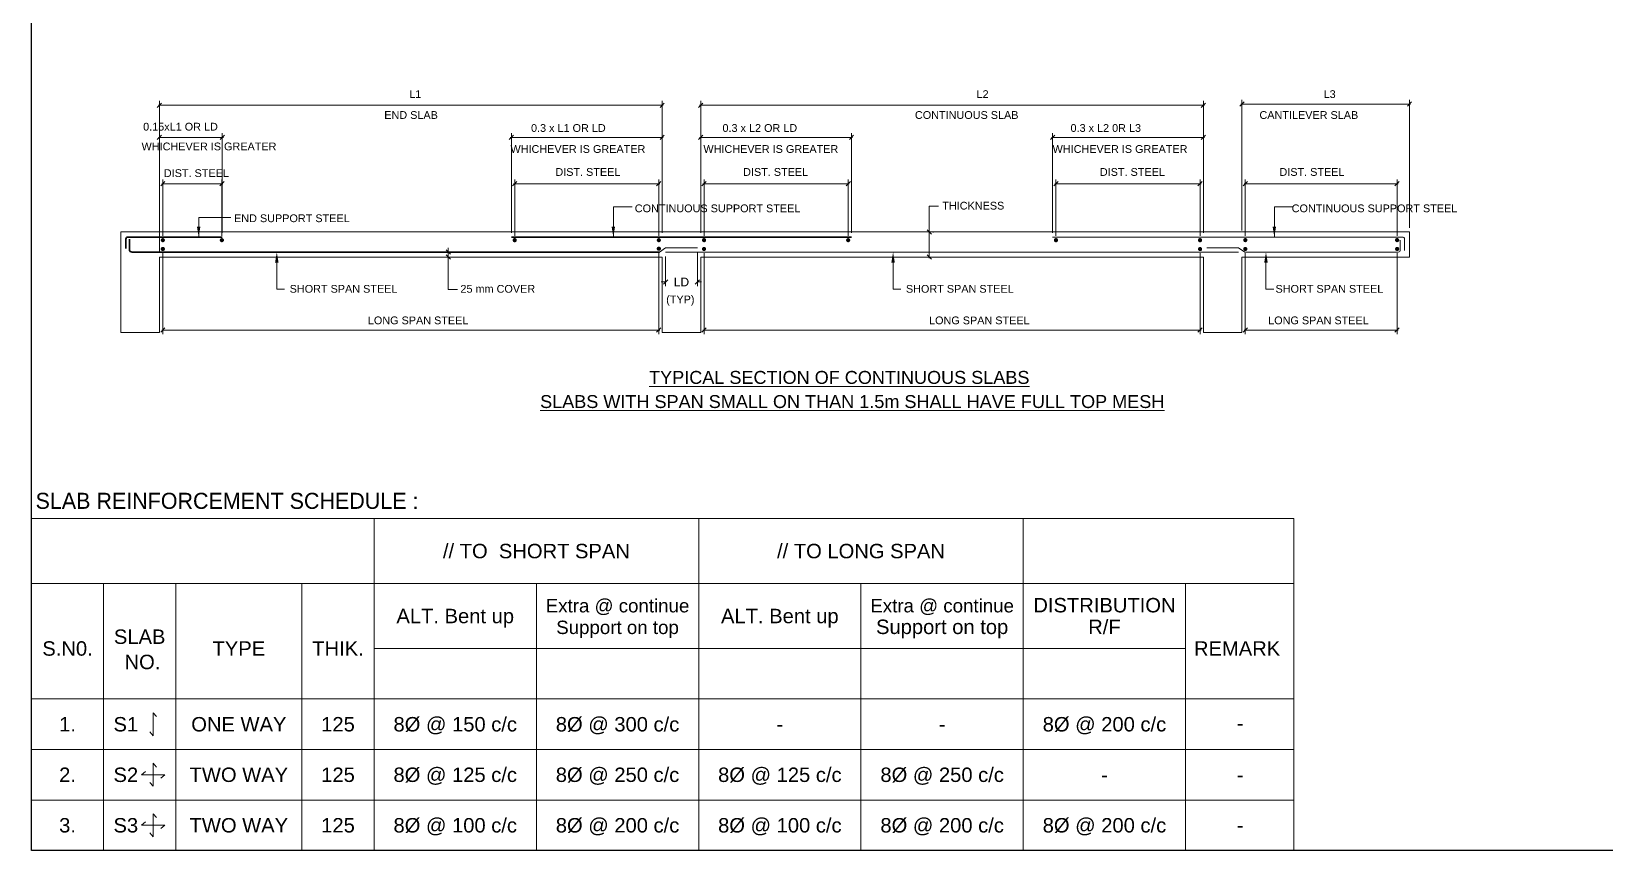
# Model space of a CAD drawing. Header units: metres. Extents: x 1689 to 2066, y 219 to 408.
# Drawn here: x 1759.96 to 1773.03, y 322.84 to 329.64 of the extents above; entities that cross this region are included whole.
import ezdxf
from ezdxf.enums import TextEntityAlignment as Align

# ---------------------------------------------------------------- set-up
doc = ezdxf.new("R2010")
doc.units = ezdxf.units.M
doc.header["$LTSCALE"] = 1.5
for name, color, linetype, lineweight in [('FORMAT - STR', 7, 'Continuous', 25), ('SCHEDULE - TEXT - STR', 7, 'Continuous', 18), ('TYP. BEAM SETION - STR', 25, 'Continuous', 15)]:
    doc.layers.add(name, color=color, linetype=linetype, lineweight=lineweight)
doc.layers.add('S-CONC-REINF', color=2, linetype='Continuous')
doc.styles.add('PRADEEP - BOLD - STR', font='ANTQUAB.TTF')
doc.styles.add('PRADEEP - STR', font='swissel.ttf')
doc.styles.get("Standard").update_dxf_attribs({"font": 'arial.ttf', "height": 0.2})
doc.dimstyles.new('GRID DIM', dxfattribs={"dimtxt": 0.35, "dimasz": 0.1, "dimexe": 0.1, "dimexo": 0.1, "dimgap": 0.09, "dimtad": 0, "dimdec": 0, "dimlfac": 1000, "dimzin": 0, "dimdsep": 46, "dimtxsty": 'Standard', "dimblk": 'OBLIQUE', "dimcen": 0.09, "dimclrd": 73, "dimclre": 73, "dimclrt": 1, "dimadec": 0, "dimazin": 0, "dimtfac": 1, "dimtdec": 0, "dimtofl": 0, "dimtmove": 1, "dimatfit": 3, "dimfxl": 1.25, "dimtolj": 1, "dimtzin": 0, "dimlwd": -1, "dimlwe": -1, "dimarcsym": 0})

# ---------------------------------------------------------------- blocks, each defined once
blk = doc.blocks.new('_Oblique')
at = {"color": 0, "linetype": 'ByBlock', "lineweight": -2}
blk.add_line((-0.5, -0.5), (0.5, 0.5), dxfattribs=at)
blk = doc.blocks.new('*D76')
at = {"layer": 'Defpoints', "color": 0, "transparency": 16777216}
for p in [(11.586, 5.213), (11.586, 4.466), (-0.078, 2.273)]:
    blk.add_point(p, dxfattribs=at)
at = {"layer": 'TYP. BEAM SETION - STR', "color": 2, "linetype": 'ByBlock', "transparency": 16777216}
blk.add_line((-0.103, 5.213), (11.611, 5.213), dxfattribs=at)
at = {"layer": 'TYP. BEAM SETION - STR', "color": 2, "linetype": 'Continuous', "transparency": 16777216}
for p, q in [((-0.078, 2.373), (-0.078, 5.313)), ((11.586, 4.566), (11.586, 5.313))]:
    blk.add_line(p, q, dxfattribs=at)
at = {"layer": 'TYP. BEAM SETION - STR', "color": 2, "transparency": 16777216, "xscale": 0.1, "yscale": 0.1, "zscale": 0.1, "rotation": 180}
blk.add_blockref('_Oblique', (-0.078, 5.213), dxfattribs=at)
at = {"layer": 'TYP. BEAM SETION - STR', "color": 2, "transparency": 16777216, "xscale": 0.1, "yscale": 0.1, "zscale": 0.1}
blk.add_blockref('_Oblique', (11.586, 5.213), dxfattribs=at)
blk = doc.blocks.new('*D77')
at = {"layer": 'Defpoints', "color": 0, "transparency": 16777216}
for p in [(0, 1.88), (11.508, 1.88), (0, 0)]:
    blk.add_point(p, dxfattribs=at)
at = {"layer": 'TYP. BEAM SETION - STR', "color": 2, "linetype": 'Continuous', "transparency": 16777216}
for p, q in [((0, 1.78), (0, -0.1)), ((11.508, 1.78), (11.508, -0.1))]:
    blk.add_line(p, q, dxfattribs=at)
at = {"layer": 'TYP. BEAM SETION - STR', "color": 2, "linetype": 'ByBlock', "transparency": 16777216}
blk.add_line((11.533, 0), (-0.025, 0), dxfattribs=at)
at = {"layer": 'TYP. BEAM SETION - STR', "color": 2, "transparency": 16777216, "xscale": 0.1, "yscale": 0.1, "zscale": 0.1, "rotation": 180}
blk.add_blockref('_Oblique', (0, 0), dxfattribs=at)
at = {"layer": 'TYP. BEAM SETION - STR', "color": 2, "transparency": 16777216, "xscale": 0.1, "yscale": 0.1, "zscale": 0.1}
blk.add_blockref('_Oblique', (11.508, 0), dxfattribs=at)
blk = doc.blocks.new('*D78')
at = {"layer": 'Defpoints', "color": 0, "transparency": 16777216}
for p in [(-0.972, 5.213), (-0.972, 4.466), (-12.636, 2.273)]:
    blk.add_point(p, dxfattribs=at)
at = {"layer": 'TYP. BEAM SETION - STR', "color": 2, "linetype": 'ByBlock', "transparency": 16777216}
blk.add_line((-12.661, 5.213), (-0.947, 5.213), dxfattribs=at)
at = {"layer": 'TYP. BEAM SETION - STR', "color": 2, "linetype": 'Continuous', "transparency": 16777216}
for p, q in [((-12.636, 2.373), (-12.636, 5.313)), ((-0.972, 4.566), (-0.972, 5.313))]:
    blk.add_line(p, q, dxfattribs=at)
at = {"layer": 'TYP. BEAM SETION - STR', "color": 2, "transparency": 16777216, "xscale": 0.1, "yscale": 0.1, "zscale": 0.1, "rotation": 180}
blk.add_blockref('_Oblique', (-12.636, 5.213), dxfattribs=at)
at = {"layer": 'TYP. BEAM SETION - STR', "color": 2, "transparency": 16777216, "xscale": 0.1, "yscale": 0.1, "zscale": 0.1}
blk.add_blockref('_Oblique', (-0.972, 5.213), dxfattribs=at)
blk = doc.blocks.new('*D79')
at = {"layer": 'Defpoints', "color": 0, "transparency": 16777216}
for p in [(-12.558, 1.88), (-1.05, 1.886), (-1.05, 0)]:
    blk.add_point(p, dxfattribs=at)
at = {"layer": 'TYP. BEAM SETION - STR', "color": 2, "linetype": 'Continuous', "transparency": 16777216}
for p, q in [((-12.558, 1.78), (-12.558, -0.1)), ((-1.05, 1.786), (-1.05, -0.1))]:
    blk.add_line(p, q, dxfattribs=at)
at = {"layer": 'TYP. BEAM SETION - STR', "color": 2, "linetype": 'ByBlock', "transparency": 16777216}
blk.add_line((-12.583, 0), (-1.025, 0), dxfattribs=at)
at = {"layer": 'TYP. BEAM SETION - STR', "color": 2, "transparency": 16777216, "xscale": 0.1, "yscale": 0.1, "zscale": 0.1, "rotation": 180}
blk.add_blockref('_Oblique', (-12.558, 0), dxfattribs=at)
at = {"layer": 'TYP. BEAM SETION - STR', "color": 2, "transparency": 16777216, "xscale": 0.1, "yscale": 0.1, "zscale": 0.1}
blk.add_blockref('_Oblique', (-1.05, 0), dxfattribs=at)
blk = doc.blocks.new('*D80')
at = {"layer": 'Defpoints', "color": 0, "transparency": 16777216}
for p in [(-12.636, 4.466), (-11.178, 2.157), (-12.636, 1.69)]:
    blk.add_point(p, dxfattribs=at)
at = {"layer": 'TYP. BEAM SETION - STR', "color": 2, "linetype": 'ByBlock', "transparency": 16777216}
blk.add_line((-11.153, 4.466), (-12.661, 4.466), dxfattribs=at)
at = {"layer": 'TYP. BEAM SETION - STR', "color": 2, "linetype": 'Continuous', "transparency": 16777216}
for p, q in [((-12.636, 1.79), (-12.636, 4.566)), ((-11.178, 2.257), (-11.178, 4.566))]:
    blk.add_line(p, q, dxfattribs=at)
at = {"layer": 'TYP. BEAM SETION - STR', "color": 2, "transparency": 16777216, "xscale": 0.1, "yscale": 0.1, "zscale": 0.1, "rotation": 180}
blk.add_blockref('_Oblique', (-12.636, 4.466), dxfattribs=at)
at = {"layer": 'TYP. BEAM SETION - STR', "color": 2, "transparency": 16777216, "xscale": 0.1, "yscale": 0.1, "zscale": 0.1}
blk.add_blockref('_Oblique', (-11.178, 4.466), dxfattribs=at)
blk = doc.blocks.new('*D81')
at = {"layer": 'Defpoints', "color": 0, "transparency": 16777216}
for p in [(-0.972, 4.466), (-4.471, 2.157), (-0.972, 2.157)]:
    blk.add_point(p, dxfattribs=at)
at = {"layer": 'TYP. BEAM SETION - STR', "color": 2, "linetype": 'ByBlock', "transparency": 16777216}
blk.add_line((-4.496, 4.466), (-0.947, 4.466), dxfattribs=at)
at = {"layer": 'TYP. BEAM SETION - STR', "color": 2, "linetype": 'Continuous', "transparency": 16777216}
for p, q in [((-4.471, 2.257), (-4.471, 4.566)), ((-0.972, 2.257), (-0.972, 4.566))]:
    blk.add_line(p, q, dxfattribs=at)
at = {"layer": 'TYP. BEAM SETION - STR', "color": 2, "transparency": 16777216, "xscale": 0.1, "yscale": 0.1, "zscale": 0.1, "rotation": 180}
blk.add_blockref('_Oblique', (-4.471, 4.466), dxfattribs=at)
at = {"layer": 'TYP. BEAM SETION - STR', "color": 2, "transparency": 16777216, "xscale": 0.1, "yscale": 0.1, "zscale": 0.1}
blk.add_blockref('_Oblique', (-0.972, 4.466), dxfattribs=at)
blk = doc.blocks.new('*D82')
at = {"layer": 'Defpoints', "color": 0, "transparency": 16777216}
for p in [(-4.393, 3.392), (-4.393, 2.084), (-1.05, 2.084)]:
    blk.add_point(p, dxfattribs=at)
at = {"layer": 'TYP. BEAM SETION - STR', "color": 2, "linetype": 'ByBlock', "transparency": 16777216}
blk.add_line((-1.025, 3.392), (-4.418, 3.392), dxfattribs=at)
at = {"layer": 'TYP. BEAM SETION - STR', "color": 2, "linetype": 'Continuous', "transparency": 16777216}
for p, q in [((-4.393, 2.184), (-4.393, 3.492)), ((-1.05, 2.184), (-1.05, 3.492))]:
    blk.add_line(p, q, dxfattribs=at)
at = {"layer": 'TYP. BEAM SETION - STR', "color": 2, "transparency": 16777216, "xscale": 0.1, "yscale": 0.1, "zscale": 0.1, "rotation": 180}
blk.add_blockref('_Oblique', (-4.393, 3.392), dxfattribs=at)
at = {"layer": 'TYP. BEAM SETION - STR', "color": 2, "transparency": 16777216, "xscale": 0.1, "yscale": 0.1, "zscale": 0.1}
blk.add_blockref('_Oblique', (-1.05, 3.392), dxfattribs=at)
blk = doc.blocks.new('*D83')
at = {"layer": 'Defpoints', "color": 0, "transparency": 16777216}
for p in [(-5.993, 1.807), (-5.993, 1.69), (-5.935, 1.69)]:
    blk.add_point(p, dxfattribs=at)
at = {"layer": 'TYP. BEAM SETION - STR', "color": 2, "linetype": 'ByBlock', "transparency": 16777216}
for p, q in [((-5.935, 1.807), (-5.935, 1.907)), ((-5.935, 1.69), (-5.935, 1.59))]:
    blk.add_line(p, q, dxfattribs=at)
at = {"layer": 'TYP. BEAM SETION - STR', "color": 2, "linetype": 'Continuous', "transparency": 16777216}
for p, q in [((-5.893, 1.807), (-5.835, 1.807)), ((-5.893, 1.69), (-5.835, 1.69))]:
    blk.add_line(p, q, dxfattribs=at)
at = {"layer": 'TYP. BEAM SETION - STR', "color": 2, "transparency": 16777216, "xscale": 0.1, "yscale": 0.1, "zscale": 0.1}
for p, rotation in [((-5.935, 1.807), 270), ((-5.935, 1.69), 90)]:
    blk.add_blockref('_Oblique', p, dxfattribs=dict(at, rotation=rotation))
blk = doc.blocks.new('*D84')
at = {"layer": 'Defpoints', "color": 0, "transparency": 16777216}
for p in [(5.205, 2.273), (5.224, 2.273), (5.205, 1.69)]:
    blk.add_point(p, dxfattribs=at)
at = {"layer": 'TYP. BEAM SETION - STR', "color": 2, "linetype": 'ByBlock', "transparency": 16777216}
blk.add_line((5.224, 1.665), (5.224, 2.298), dxfattribs=at)
at = {"layer": 'TYP. BEAM SETION - STR', "color": 2, "linetype": 'Continuous', "transparency": 16777216}
for p, q in [((5.305, 2.273), (5.324, 2.273)), ((5.305, 1.69), (5.324, 1.69))]:
    blk.add_line(p, q, dxfattribs=at)
at = {"layer": 'TYP. BEAM SETION - STR', "color": 2, "transparency": 16777216, "xscale": 0.1, "yscale": 0.1, "zscale": 0.1}
for p, rotation in [((5.224, 2.273), 90), ((5.224, 1.69), 270)]:
    blk.add_blockref('_Oblique', p, dxfattribs=dict(at, rotation=rotation))
blk = doc.blocks.new('*D85')
at = {"layer": 'Defpoints', "color": 0, "transparency": 16777216}
for p in [(3.344, 3.392), (0, 2.084), (3.344, 2.084)]:
    blk.add_point(p, dxfattribs=at)
at = {"layer": 'TYP. BEAM SETION - STR', "color": 2, "linetype": 'ByBlock', "transparency": 16777216}
blk.add_line((-0.025, 3.392), (3.369, 3.392), dxfattribs=at)
at = {"layer": 'TYP. BEAM SETION - STR', "color": 2, "linetype": 'Continuous', "transparency": 16777216}
for p, q in [((0, 2.184), (0, 3.492)), ((3.344, 2.184), (3.344, 3.492))]:
    blk.add_line(p, q, dxfattribs=at)
at = {"layer": 'TYP. BEAM SETION - STR', "color": 2, "transparency": 16777216, "xscale": 0.1, "yscale": 0.1, "zscale": 0.1, "rotation": 180}
blk.add_blockref('_Oblique', (0, 3.392), dxfattribs=at)
at = {"layer": 'TYP. BEAM SETION - STR', "color": 2, "transparency": 16777216, "xscale": 0.1, "yscale": 0.1, "zscale": 0.1}
blk.add_blockref('_Oblique', (3.344, 3.392), dxfattribs=at)
blk = doc.blocks.new('*D86')
at = {"layer": 'Defpoints', "color": 0, "transparency": 16777216}
for p in [(16.368, 5.242), (12.48, 2.206), (16.368, 2.273)]:
    blk.add_point(p, dxfattribs=at)
at = {"layer": 'TYP. BEAM SETION - STR', "color": 2, "linetype": 'ByBlock', "transparency": 16777216}
blk.add_line((12.455, 5.242), (16.393, 5.242), dxfattribs=at)
at = {"layer": 'TYP. BEAM SETION - STR', "color": 2, "linetype": 'Continuous', "transparency": 16777216}
for p, q in [((12.48, 2.306), (12.48, 5.342)), ((16.368, 2.373), (16.368, 5.342))]:
    blk.add_line(p, q, dxfattribs=at)
at = {"layer": 'TYP. BEAM SETION - STR', "color": 2, "transparency": 16777216, "xscale": 0.1, "yscale": 0.1, "zscale": 0.1, "rotation": 180}
blk.add_blockref('_Oblique', (12.48, 5.242), dxfattribs=at)
at = {"layer": 'TYP. BEAM SETION - STR', "color": 2, "transparency": 16777216, "xscale": 0.1, "yscale": 0.1, "zscale": 0.1}
blk.add_blockref('_Oblique', (16.368, 5.242), dxfattribs=at)
blk = doc.blocks.new('*D87')
at = {"layer": 'Defpoints', "color": 0, "transparency": 16777216}
for p in [(12.558, 1.88), (16.081, 1.88), (16.081, 0)]:
    blk.add_point(p, dxfattribs=at)
at = {"layer": 'TYP. BEAM SETION - STR', "color": 2, "linetype": 'Continuous', "transparency": 16777216}
for p, q in [((12.558, 1.78), (12.558, -0.1)), ((16.081, 1.78), (16.081, -0.1))]:
    blk.add_line(p, q, dxfattribs=at)
at = {"layer": 'TYP. BEAM SETION - STR', "color": 2, "linetype": 'ByBlock', "transparency": 16777216}
blk.add_line((12.533, 0), (16.106, 0), dxfattribs=at)
at = {"layer": 'TYP. BEAM SETION - STR', "color": 2, "transparency": 16777216, "xscale": 0.1, "yscale": 0.1, "zscale": 0.1, "rotation": 180}
blk.add_blockref('_Oblique', (12.558, 0), dxfattribs=at)
at = {"layer": 'TYP. BEAM SETION - STR', "color": 2, "transparency": 16777216, "xscale": 0.1, "yscale": 0.1, "zscale": 0.1}
blk.add_blockref('_Oblique', (16.081, 0), dxfattribs=at)
blk = doc.blocks.new('*D88')
at = {"layer": 'Defpoints', "color": 0, "transparency": 16777216}
for p in [(12.558, 3.392), (12.558, 2.085), (16.081, 2.085)]:
    blk.add_point(p, dxfattribs=at)
at = {"layer": 'TYP. BEAM SETION - STR', "color": 2, "linetype": 'ByBlock', "transparency": 16777216}
blk.add_line((16.106, 3.392), (12.533, 3.392), dxfattribs=at)
at = {"layer": 'TYP. BEAM SETION - STR', "color": 2, "linetype": 'Continuous', "transparency": 16777216}
for p, q in [((12.558, 2.185), (12.558, 3.492)), ((16.081, 2.185), (16.081, 3.492))]:
    blk.add_line(p, q, dxfattribs=at)
at = {"layer": 'TYP. BEAM SETION - STR', "color": 2, "transparency": 16777216, "xscale": 0.1, "yscale": 0.1, "zscale": 0.1, "rotation": 180}
blk.add_blockref('_Oblique', (12.558, 3.392), dxfattribs=at)
at = {"layer": 'TYP. BEAM SETION - STR', "color": 2, "transparency": 16777216, "xscale": 0.1, "yscale": 0.1, "zscale": 0.1}
blk.add_blockref('_Oblique', (16.081, 3.392), dxfattribs=at)
blk = doc.blocks.new('*D89')
at = {"layer": 'Defpoints', "color": 0, "transparency": 16777216}
for p in [(11.586, 4.466), (8.087, 2.157), (11.586, 2.157)]:
    blk.add_point(p, dxfattribs=at)
at = {"layer": 'TYP. BEAM SETION - STR', "color": 2, "linetype": 'ByBlock', "transparency": 16777216}
blk.add_line((8.062, 4.466), (11.611, 4.466), dxfattribs=at)
at = {"layer": 'TYP. BEAM SETION - STR', "color": 2, "linetype": 'Continuous', "transparency": 16777216}
for p, q in [((8.087, 2.257), (8.087, 4.566)), ((11.586, 2.257), (11.586, 4.566))]:
    blk.add_line(p, q, dxfattribs=at)
at = {"layer": 'TYP. BEAM SETION - STR', "color": 2, "transparency": 16777216, "xscale": 0.1, "yscale": 0.1, "zscale": 0.1, "rotation": 180}
blk.add_blockref('_Oblique', (8.087, 4.466), dxfattribs=at)
at = {"layer": 'TYP. BEAM SETION - STR', "color": 2, "transparency": 16777216, "xscale": 0.1, "yscale": 0.1, "zscale": 0.1}
blk.add_blockref('_Oblique', (11.586, 4.466), dxfattribs=at)
blk = doc.blocks.new('*D90')
at = {"layer": 'Defpoints', "color": 0, "transparency": 16777216}
for p in [(8.165, 3.392), (8.165, 2.084), (11.508, 2.084)]:
    blk.add_point(p, dxfattribs=at)
at = {"layer": 'TYP. BEAM SETION - STR', "color": 2, "linetype": 'ByBlock', "transparency": 16777216}
blk.add_line((11.533, 3.392), (8.14, 3.392), dxfattribs=at)
at = {"layer": 'TYP. BEAM SETION - STR', "color": 2, "linetype": 'Continuous', "transparency": 16777216}
for p, q in [((8.165, 2.184), (8.165, 3.492)), ((11.508, 2.184), (11.508, 3.492))]:
    blk.add_line(p, q, dxfattribs=at)
at = {"layer": 'TYP. BEAM SETION - STR', "color": 2, "transparency": 16777216, "xscale": 0.1, "yscale": 0.1, "zscale": 0.1, "rotation": 180}
blk.add_blockref('_Oblique', (8.165, 3.392), dxfattribs=at)
at = {"layer": 'TYP. BEAM SETION - STR', "color": 2, "transparency": 16777216, "xscale": 0.1, "yscale": 0.1, "zscale": 0.1}
blk.add_blockref('_Oblique', (11.508, 3.392), dxfattribs=at)
blk = doc.blocks.new('*D73')
at = {"layer": 'Defpoints', "color": 0, "transparency": 16777216}
for p in [(-11.188, 3.392), (-12.558, 2.084), (-11.188, 2.084)]:
    blk.add_point(p, dxfattribs=at)
at = {"layer": 'TYP. BEAM SETION - STR', "color": 2, "linetype": 'ByBlock', "transparency": 16777216}
blk.add_line((-12.583, 3.392), (-11.163, 3.392), dxfattribs=at)
at = {"layer": 'TYP. BEAM SETION - STR', "color": 2, "linetype": 'Continuous', "transparency": 16777216}
for p, q in [((-12.558, 2.184), (-12.558, 3.492)), ((-11.188, 2.184), (-11.188, 3.492))]:
    blk.add_line(p, q, dxfattribs=at)
at = {"layer": 'TYP. BEAM SETION - STR', "color": 2, "transparency": 16777216, "xscale": 0.1, "yscale": 0.1, "zscale": 0.1, "rotation": 180}
blk.add_blockref('_Oblique', (-12.558, 3.392), dxfattribs=at)
at = {"layer": 'TYP. BEAM SETION - STR', "color": 2, "transparency": 16777216, "xscale": 0.1, "yscale": 0.1, "zscale": 0.1}
blk.add_blockref('_Oblique', (-11.188, 3.392), dxfattribs=at)
blk = doc.blocks.new('*D74')
at = {"layer": 'Defpoints', "color": 0, "transparency": 16777216}
for p in [(-0.078, 4.466), (-0.078, 2.157), (3.421, 2.157)]:
    blk.add_point(p, dxfattribs=at)
at = {"layer": 'TYP. BEAM SETION - STR', "color": 2, "linetype": 'ByBlock', "transparency": 16777216}
blk.add_line((3.446, 4.466), (-0.103, 4.466), dxfattribs=at)
at = {"layer": 'TYP. BEAM SETION - STR', "color": 2, "linetype": 'Continuous', "transparency": 16777216}
for p, q in [((-0.078, 2.257), (-0.078, 4.566)), ((3.421, 2.257), (3.421, 4.566))]:
    blk.add_line(p, q, dxfattribs=at)
at = {"layer": 'TYP. BEAM SETION - STR', "color": 2, "transparency": 16777216, "xscale": 0.1, "yscale": 0.1, "zscale": 0.1, "rotation": 180}
blk.add_blockref('_Oblique', (-0.078, 4.466), dxfattribs=at)
at = {"layer": 'TYP. BEAM SETION - STR', "color": 2, "transparency": 16777216, "xscale": 0.1, "yscale": 0.1, "zscale": 0.1}
blk.add_blockref('_Oblique', (3.421, 4.466), dxfattribs=at)
blk = doc.blocks.new('*D75')
at = {"layer": 'Defpoints', "color": 0, "transparency": 16777216}
for p in [(-0.156, 1.904), (-0.894, 1.807), (-0.894, 1.114)]:
    blk.add_point(p, dxfattribs=at)
at = {"layer": 'TYP. BEAM SETION - STR', "color": 2, "linetype": 'Continuous', "transparency": 16777216}
for p, q in [((-0.894, 1.707), (-0.894, 1.014)), ((-0.156, 1.804), (-0.156, 1.014))]:
    blk.add_line(p, q, dxfattribs=at)
at = {"layer": 'TYP. BEAM SETION - STR', "color": 2, "linetype": 'ByBlock', "transparency": 16777216}
for p, q in [((-0.894, 1.114), (-0.994, 1.114)), ((-0.156, 1.114), (-0.056, 1.114))]:
    blk.add_line(p, q, dxfattribs=at)
at = {"layer": 'TYP. BEAM SETION - STR', "color": 2, "transparency": 16777216, "xscale": 0.1, "yscale": 0.1, "zscale": 0.1}
blk.add_blockref('_Oblique', (-0.894, 1.114), dxfattribs=at)
at = {"layer": 'TYP. BEAM SETION - STR', "color": 2, "transparency": 16777216, "xscale": 0.1, "yscale": 0.1, "zscale": 0.1, "rotation": 180}
blk.add_blockref('_Oblique', (-0.156, 1.114), dxfattribs=at)
at = {"layer": 'TYP. BEAM SETION - STR', "color": 3, "lineweight": 18, "transparency": 16777216, "insert": (-0.525, 1.114), "char_height": 0.15, "attachment_point": 5, "style": 'PRADEEP - STR'}
blk.add_mtext('\\A1;{\\H1.3333x;LD}', dxfattribs=at)
blk = doc.blocks.new('TYPICAL SECTION OF CONTINUOUS SLABS')
at = {"layer": 'TYP. BEAM SETION - STR', "color": 3, "lineweight": 18}
for p, q in [((-11.7264, 2.1566), (-11.7264, 2.6096)), ((-11.7264, 2.6096), (-10.982, 2.6096)), ((-2.1053, 2.1566), (-2.1053, 2.8534)), ((-2.1053, 2.8534), (-1.6664, 2.8534)), ((13.2316, 2.1566), (13.2316, 2.8534)), ((13.2316, 2.8534), (13.6706, 2.8534)), ((16.3685, 2.2732), (-13.5302, 2.2732)), ((-13.5302, 2.2732), (-13.5302, -0.0596)), ((16.3685, 1.69), (16.3685, 2.2732)), ((-1.036, 1.8067), (-0.8942, 1.9039)), ((-0.8942, 1.9039), (-0.1555, 1.9039)), ((16.2052, 2.1566), (8.087, 2.1566)), ((12.4027, 1.9039), (11.664, 1.9039)), ((12.5445, 1.8067), (12.4027, 1.9039)), ((16.1546, 1.8533), (16.1546, 2.0837)), ((16.2518, 1.8458), (16.2518, 2.1099)), ((-12.636, 1.69), (-0.972, 1.69)), ((-12.636, -0.0596), (-12.636, 1.69)), ((-0.972, 1.69), (-0.972, -0.0596)), ((-0.8942, 1.8067), (12.4027, 1.8067)), ((-0.0778, 1.69), (11.5862, 1.69)), ((-0.0778, -0.0596), (-0.0778, 1.69)), ((11.5862, 1.69), (11.5862, -0.0596)), ((12.4805, 1.69), (16.3685, 1.69)), ((12.4805, -0.0596), (12.4805, 1.69)), ((16.108, 1.8067), (12.5445, 1.8067)), ((-13.5302, -0.0596), (-12.636, -0.0596)), ((-0.972, -0.0596), (-0.0778, -0.0596)), ((11.5862, -0.0596), (12.4805, -0.0596))]:
    blk.add_line(p, q, dxfattribs=at)
at = {"layer": 'TYP. BEAM SETION - STR', "color": 5, "lineweight": 30}
for p, q in [((-13.4136, 1.8888), (-13.4136, 2.1099)), ((-13.3669, 2.1566), (-11.1778, 2.1566)), ((-13.3326, 1.8674), (-13.3326, 2.1099)), ((3.4214, 2.1566), (-4.4712, 2.1566)), ((-13.2719, 1.8067), (-1.036, 1.8067))]:
    blk.add_line(p, q, dxfattribs=at)
at = {"layer": 'TYP. BEAM SETION - STR', "color": 3, "lineweight": 18, "flags": 128}
for points in [[(5.2238, 2.2732), (5.2238, 2.8749), (5.44, 2.8749)], [(-5.935, 1.8466), (-5.935, 0.9404), (-5.7187, 0.9404)], [(-9.9134, 1.5637), (-9.9134, 0.9437), (-9.7322, 0.9437)], [(4.3853, 1.5637), (4.3853, 0.9437), (4.5666, 0.9437)], [(13.0377, 1.5637), (13.0377, 0.9437), (13.2189, 0.9437)]]:
    blk.add_lwpolyline(points, dxfattribs=at)
at = {"layer": 'TYP. BEAM SETION - STR', "color": 3, "lineweight": 18, "const_width": 0.0486}
for points in [[(-12.5825, 2.0837, 1), (-12.5339, 2.0837, 1)], [(-12.5825, 1.8796, 1), (-12.5339, 1.8796, 1)], [(-11.2127, 2.0837, 1), (-11.1641, 2.0837, 1)], [(-4.4177, 2.0837, 1), (-4.3691, 2.0837, 1)], [(-1.0741, 2.0837, 1), (-1.0255, 2.0837, 1)], [(-1.0741, 1.8856, 1), (-1.0255, 1.8856, 1)], [(-0.0243, 2.0845, 1), (0.0243, 2.0845, 1)], [(-0.0243, 1.8796, 1), (0.0243, 1.8796, 1)], [(3.3194, 2.0837, 1), (3.368, 2.0837, 1)], [(8.1405, 2.0837, 1), (8.1891, 2.0837, 1)], [(11.4842, 2.0837, 1), (11.5328, 2.0837, 1)], [(11.4842, 2.0837, 1), (11.5328, 2.0837, 1)], [(11.4842, 1.8775, 1), (11.5328, 1.8775, 1)], [(12.5339, 2.0852, 1), (12.5825, 2.0852, 1)], [(12.5339, 1.8796, 1), (12.5825, 1.8796, 1)], [(12.5339, 1.8796, 1), (12.5825, 1.8796, 1)], [(16.0563, 2.0852, 1), (16.1049, 2.0852, 1)], [(16.0563, 1.8796, 1), (16.1049, 1.8796, 1)]]:
    blk.add_lwpolyline(points, format="xyb", close=True, dxfattribs=at)
at = {"layer": 'TYP. BEAM SETION - STR', "color": 5, "lineweight": 30}
for centre, radius, start, end in [((-13.3669, 2.1099), 0.0467, 90, 180), ((-13.2719, 1.8674), 0.0607, 180, 270)]:
    blk.add_arc(centre, radius, start, end, dxfattribs=at)
at = {"layer": 'TYP. BEAM SETION - STR', "color": 3, "lineweight": 18}
for centre, start, end in [((16.108, 1.8533), 270, 0), ((16.2052, 2.1099), 0, 90)]:
    blk.add_arc(centre, 0.0467, start, end, dxfattribs=at)
for points in [[(-11.6859, 2.3996), (-11.7669, 2.3996), (-11.7264, 2.1566)], [(-2.0648, 2.3996), (-2.1458, 2.3996), (-2.1053, 2.1566)], [(13.2721, 2.3996), (13.1911, 2.3996), (13.2316, 2.1566)]]:
    blk.add_solid(points, dxfattribs=at)
at = {"layer": 'TYP. BEAM SETION - STR', "color": 3, "linetype": 'Continuous', "lineweight": 18, "extrusion": (0, 0, -1)}
blk.add_solid([(9.9539, 1.5637), (9.9134, 1.8067), (9.8729, 1.5637)], dxfattribs=at)
at = {"layer": 'TYP. BEAM SETION - STR', "color": 3, "lineweight": 18, "extrusion": (0, 0, -1)}
for points in [[(-4.3448, 1.5637), (-4.3853, 1.8067), (-4.4258, 1.5637)], [(-12.9972, 1.5637), (-13.0377, 1.8067), (-13.0782, 1.5637)]]:
    blk.add_solid(points, dxfattribs=at)
at = {"layer": 'TYP. BEAM SETION - STR', "color": 3, "lineweight": 18, "style": 'PRADEEP - STR'}
for s, p in [('L1', (-6.8398, 5.3812)), ('L2  ', (6.3218, 5.3812)), ('L3', (14.3754, 5.3812)), ('0.15xL1 OR LD', (-13.0149, 4.6258)), ('END SLAB', (-7.4201, 4.8967)), ('0.3 x L1 OR LD', (-4.015, 4.5956)), ('0.3 x L2 OR LD', (0.4271, 4.5956)), ('CONTINUOUS SLAB', (4.8925, 4.8967)), ('0.3 x L2 0R L3', (8.5028, 4.5956)), ('CANTILEVER SLAB', (12.8864, 4.8967)), ('WHICHEVER IS GREATER', (-13.0519, 4.1679)), ('WHICHEVER IS GREATER', (-4.4919, 4.1081)), ('WHICHEVER IS GREATER', (-0.0154, 4.1081)), ('WHICHEVER IS GREATER', (8.0863, 4.1081)), ('DIST. STEEL', (-12.5344, 3.5486)), ('DIST. STEEL', (-3.4497, 3.5754)), ('DIST. STEEL', (0.9061, 3.5754)), ('DIST. STEEL', (9.1833, 3.5754)), ('DIST. STEEL', (13.3505, 3.5754)), ('THICKNESS', (5.5272, 2.7938)), ('END SUPPORT STEEL', (-10.9057, 2.5019)), ('CONTINUOUS SUPPORT STEEL', (-1.6072, 2.7316)), ('CONTINUOUS SUPPORT STEEL', (13.6348, 2.7316)), ('SHORT SPAN STEEL', (-9.6155, 0.865)), ('25 mm COVER', (-5.6526, 0.865)), ('(TYP)', (-0.879, 0.62)), ('SHORT SPAN STEEL', (4.6832, 0.865)), ('SHORT SPAN STEEL', (13.259, 0.865)), ('LONG SPAN STEEL', (-7.8012, 0.1333)), ('LONG SPAN STEEL', (5.2198, 0.1333)), ('LONG SPAN STEEL', (13.0888, 0.1333))]:
    blk.add_text(s, height=0.18, dxfattribs=at).set_placement(p)
at = {"layer": 'TYP. BEAM SETION - STR', "color": 2, "style": 'PRADEEP - STR'}
for s, p in [('%%UTYPICAL SECTION OF CONTINUOUS SLABS', (-1.2755, -1.2492)), ('%%USLABS WITH SPAN SMALL ON THAN 1.5m SHALL HAVE FULL TOP MESH', (-3.8044, -1.8096))]:
    blk.add_text(s, height=0.3, dxfattribs=at).set_placement(p)
at = {"layer": 'TYP. BEAM SETION - STR', "color": 3, "lineweight": 18}
for base, p1, p2, text, override, picture, middle in [((-0.972, 5.2127), (-12.636, 2.2732), (-0.972, 4.466), ' ', {"dimtxt": 0.15, "dimasz": 0.1, "dimexe": 0.1, "dimexo": 0.1, "dimgap": 0.1, "dimtxsty": 'PRADEEP - STR', "dimblk1": 'Oblique', "dimblk2": 'Oblique', "dimsah": 1, "dimdle": 0.025, "dimclrd": 2, "dimclre": 2, "dimclrt": 3, "dimfxl": 100}, '*D78', (-6.804, 5.2127)), ((11.5862, 5.2127), (-0.0778, 2.2732), (11.5862, 4.466), ' ', {"dimtxt": 0.15, "dimasz": 0.1, "dimexe": 0.1, "dimexo": 0.1, "dimgap": 0.1, "dimtxsty": 'PRADEEP - STR', "dimblk1": 'Oblique', "dimblk2": 'Oblique', "dimsah": 1, "dimdle": 0.025, "dimclrd": 2, "dimclre": 2, "dimclrt": 3, "dimfxl": 100}, '*D76', (5.7542, 5.2127)), ((16.3685, 5.2421), (12.4805, 2.2057), (16.3685, 2.2732), ' ', {"dimtxt": 0.15, "dimasz": 0.1, "dimexe": 0.1, "dimexo": 0.1, "dimgap": 0.1, "dimtxsty": 'PRADEEP - STR', "dimblk1": 'Oblique', "dimblk2": 'Oblique', "dimsah": 1, "dimdle": 0.025, "dimclrd": 2, "dimclre": 2, "dimclrt": 3, "dimfxl": 100}, '*D86', (14.4245, 5.2421)), ((-12.636, 4.466), (-11.1778, 2.1566), (-12.636, 1.69), ' ', {"dimtxt": 0.15, "dimasz": 0.1, "dimexe": 0.1, "dimexo": 0.1, "dimgap": 0.1, "dimtxsty": 'PRADEEP - STR', "dimblk1": 'Oblique', "dimblk2": 'Oblique', "dimsah": 1, "dimdle": 0.025, "dimclrd": 2, "dimclre": 2, "dimclrt": 3, "dimfxl": 100}, '*D80', (-11.9069, 4.466)), ((-0.972, 4.466), (-4.4712, 2.1566), (-0.972, 2.1566), ' ', {"dimtxt": 0.15, "dimasz": 0.1, "dimexe": 0.1, "dimexo": 0.1, "dimgap": 0.1, "dimtxsty": 'PRADEEP - STR', "dimblk1": 'Oblique', "dimblk2": 'Oblique', "dimsah": 1, "dimdle": 0.025, "dimclrd": 2, "dimclre": 2, "dimclrt": 3, "dimfxl": 100}, '*D81', (-2.7216, 4.466)), ((11.5862, 4.466), (8.087, 2.1566), (11.5862, 2.1566), ' ', {"dimtxt": 0.15, "dimasz": 0.1, "dimexe": 0.1, "dimexo": 0.1, "dimgap": 0.1, "dimtxsty": 'PRADEEP - STR', "dimblk1": 'Oblique', "dimblk2": 'Oblique', "dimsah": 1, "dimdle": 0.025, "dimclrd": 2, "dimclre": 2, "dimclrt": 3, "dimfxl": 100}, '*D89', (9.8366, 4.466)), ((-11.1884, 3.3917), (-12.5582, 2.0837), (-11.1884, 2.0837), ' ', {"dimtxt": 0.15, "dimasz": 0.1, "dimexe": 0.1, "dimexo": 0.1, "dimgap": 0.1, "dimtxsty": 'PRADEEP - STR', "dimblk1": 'Oblique', "dimblk2": 'Oblique', "dimsah": 1, "dimdle": 0.025, "dimclrd": 2, "dimclre": 2, "dimclrt": 3, "dimfxl": 100}, '*D73', (-11.8733, 3.3917)), ((-4.3934, 3.3917), (-1.0498, 2.0837), (-4.3934, 2.0837), ' ', {"dimtxt": 0.15, "dimasz": 0.1, "dimexe": 0.1, "dimexo": 0.1, "dimgap": 0.1, "dimtxsty": 'PRADEEP - STR', "dimblk1": 'Oblique', "dimblk2": 'Oblique', "dimsah": 1, "dimdle": 0.025, "dimclrd": 2, "dimclre": 2, "dimclrt": 3, "dimfxl": 100}, '*D82', (-2.7216, 3.3917)), ((3.3437, 3.3917), (0, 2.0837), (3.3437, 2.0837), ' ', {"dimtxt": 0.15, "dimasz": 0.1, "dimexe": 0.1, "dimexo": 0.1, "dimgap": 0.1, "dimtxsty": 'PRADEEP - STR', "dimblk1": 'Oblique', "dimblk2": 'Oblique', "dimsah": 1, "dimdle": 0.025, "dimclrd": 2, "dimclre": 2, "dimclrt": 3, "dimfxl": 100}, '*D85', (1.6718, 3.3917)), ((8.1648, 3.3917), (11.5085, 2.0837), (8.1648, 2.0837), ' ', {"dimtxt": 0.15, "dimasz": 0.1, "dimexe": 0.1, "dimexo": 0.1, "dimgap": 0.1, "dimtxsty": 'PRADEEP - STR', "dimblk1": 'Oblique', "dimblk2": 'Oblique', "dimsah": 1, "dimdle": 0.025, "dimclrd": 2, "dimclre": 2, "dimclrt": 3, "dimfxl": 100}, '*D90', (9.8366, 3.3917)), ((12.5582, 3.3917), (16.0806, 2.0852), (12.5582, 2.0852), ' ', {"dimtxt": 0.15, "dimasz": 0.1, "dimexe": 0.1, "dimexo": 0.1, "dimgap": 0.1, "dimtxsty": 'PRADEEP - STR', "dimblk1": 'Oblique', "dimblk2": 'Oblique', "dimsah": 1, "dimdle": 0.025, "dimclrd": 2, "dimclre": 2, "dimclrt": 3, "dimfxl": 100}, '*D88', (14.3194, 3.3917)), ((-1.0498, 0), (-12.5582, 1.8796), (-1.0498, 1.8856), ' ', {"dimtxt": 0.15, "dimasz": 0.1, "dimexe": 0.1, "dimexo": 0.1, "dimgap": 0.1, "dimtxsty": 'PRADEEP - STR', "dimblk1": 'Oblique', "dimblk2": 'Oblique', "dimsah": 1, "dimdle": 0.025, "dimclrd": 2, "dimclre": 2, "dimclrt": 3, "dimfxl": 100}, '*D79', (-6.804, 0)), ((-0.8942, 1.114), (-0.1555, 1.9039), (-0.8942, 1.8067), '{\\H1.3333x;LD}', {"dimtxt": 0.15, "dimgap": 0.1, "dimtxsty": 'PRADEEP - STR', "dimblk1": 'Oblique', "dimblk2": 'Oblique', "dimsah": 1, "dimdle": 0.025, "dimclrd": 2, "dimclre": 2, "dimclrt": 3, "dimfxl": 100}, '*D75', (-0.5249, 1.114)), ((0, 0), (11.5085, 1.8796), (0, 1.8796), ' ', {"dimtxt": 0.15, "dimasz": 0.1, "dimexe": 0.1, "dimexo": 0.1, "dimgap": 0.1, "dimtxsty": 'PRADEEP - STR', "dimblk1": 'Oblique', "dimblk2": 'Oblique', "dimsah": 1, "dimdle": 0.025, "dimclrd": 2, "dimclre": 2, "dimclrt": 3, "dimfxl": 100}, '*D77', (5.7542, 0)), ((16.0806, 0), (12.5582, 1.8796), (16.0806, 1.8796), ' ', {"dimtxt": 0.15, "dimasz": 0.1, "dimexe": 0.1, "dimexo": 0.1, "dimgap": 0.1, "dimtxsty": 'PRADEEP - STR', "dimblk1": 'Oblique', "dimblk2": 'Oblique', "dimsah": 1, "dimdle": 0.025, "dimclrd": 2, "dimclre": 2, "dimclrt": 3, "dimfxl": 100}, '*D87', (14.3194, 0))]:
    dim = blk.add_linear_dim(base=base, p1=p1, p2=p2, text=text, dimstyle='GRID DIM', override=override, dxfattribs=at)
    dim.commit()
    dim.dimension.update_dxf_attribs({"geometry": picture, "text_midpoint": middle})
for base, p1, p2, angle, picture, middle in [((-0.0778, 4.466), (3.4214, 2.1566), (-0.0778, 2.1566), 180, '*D74', (1.6718, 4.466)), ((5.2238, 2.2732), (5.2049, 1.69), (5.2049, 2.2732), 90, '*D84', (5.2238, 1.9816)), ((-5.935, 1.69), (-5.9933, 1.8067), (-5.9933, 1.69), 90, '*D83', (-5.935, 1.7483))]:
    dim = blk.add_linear_dim(base=base, p1=p1, p2=p2, angle=angle, text=' ', dimstyle='GRID DIM', override={"dimtxt": 0.15, "dimasz": 0.1, "dimexe": 0.1, "dimexo": 0.1, "dimgap": 0.1, "dimtxsty": 'PRADEEP - STR', "dimblk1": 'Oblique', "dimblk2": 'Oblique', "dimsah": 1, "dimdle": 0.025, "dimclrd": 2, "dimclre": 2, "dimclrt": 3, "dimfxl": 100}, dxfattribs=at)
    dim.commit()
    dim.dimension.update_dxf_attribs({"geometry": picture, "text_midpoint": middle})

msp = doc.modelspace()

# ---------------------------------------------------------------- linework, layer by layer
at = {"layer": 'FORMAT - STR'}
msp.add_lwpolyline([(1780.96209, 337.69475), (1780.96209, 322.84475), (1759.96209, 322.84475), (1759.96209, 337.69475)], close=True, dxfattribs=at)
msp.add_lwpolyline([(1780.96209, 337.69475), (1780.96209, 322.84475), (1759.96209, 322.84475), (1759.96209, 337.69475)], close=True, dxfattribs=at)
at = {"layer": 'SCHEDULE - TEXT - STR', "ltscale": 0.05}
for p, q in [((1759.96209, 325.60059), (1759.96209, 322.84475)), ((1759.96209, 325.60059), (1770.44624, 325.60059)), ((1762.80779, 325.60059), (1762.80779, 322.84475)), ((1765.50371, 325.60059), (1765.50371, 322.84475)), ((1768.19964, 325.60059), (1768.19964, 322.84475)), ((1770.44624, 325.60059), (1770.44624, 322.84475)), ((1759.96209, 325.0614), (1770.44624, 325.0614)), ((1760.56119, 325.0614), (1760.56119, 322.84475)), ((1761.16028, 325.0614), (1761.16028, 322.84475)), ((1762.2087, 325.0614), (1762.2087, 322.84475)), ((1764.15575, 325.0614), (1764.15575, 322.84475)), ((1766.85168, 325.0614), (1766.85168, 322.84475)), ((1769.5476, 325.0614), (1769.5476, 322.84475)), ((1762.80779, 324.52222), (1769.5476, 324.52222)), ((1759.96209, 324.10285), (1770.44624, 324.10285)), ((1759.96209, 323.68349), (1770.44624, 323.68349)), ((1759.96209, 323.26412), (1770.44624, 323.26412)), ((1759.96209, 322.84475), (1770.44624, 322.84475))]:
    msp.add_line(p, q, dxfattribs=at)
at = {"layer": 'SCHEDULE - TEXT - STR', "color": 3}
for p, q in [((1760.97306, 323.98902), (1760.97306, 323.79731)), ((1760.97306, 323.98902), (1761.0011, 323.95667)), ((1760.97306, 323.79731), (1760.94503, 323.82967))]:
    msp.add_line(p, q, dxfattribs=at)
at = {"layer": 'SCHEDULE - TEXT - STR', "color": 1}
for p, q in [((1760.87721, 323.4738), (1760.90956, 323.50184)), ((1760.97306, 323.56966), (1760.97306, 323.37795)), ((1760.97306, 323.56966), (1761.0011, 323.53731)), ((1761.06892, 323.4738), (1760.87721, 323.4738)), ((1760.97306, 323.37795), (1760.94503, 323.4103)), ((1761.06892, 323.4738), (1761.03657, 323.44577)), ((1760.97306, 323.15029), (1760.97306, 322.95858)), ((1760.97306, 323.15029), (1761.0011, 323.11794)), ((1760.87721, 323.05444), (1760.90956, 323.08247)), ((1761.06892, 323.05444), (1760.87721, 323.05444)), ((1760.97306, 322.95858), (1760.94503, 322.99093)), ((1761.06892, 323.05444), (1761.03657, 323.0264))]:
    msp.add_line(p, q, dxfattribs=at)

# ---------------------------------------------------------------- block references
at = {"layer": 'S-CONC-REINF', "xscale": 0.3579512946428572, "yscale": 0.3579512946428572, "zscale": 0.3579512946428572}
msp.add_blockref('TYPICAL SECTION OF CONTINUOUS SLABS', (1765.54837, 327.16624, 0), dxfattribs=at)

# ---------------------------------------------------------------- texts
at = {"layer": 'SCHEDULE - TEXT - STR', "style": 'PRADEEP - BOLD - STR'}
msp.add_text('SLAB REINFORCEMENT SCHEDULE :', height=0.1333333, dxfattribs=at).set_placement((1759.99609, 325.68132))
at = {"layer": 'SCHEDULE - TEXT - STR', "style": 'PRADEEP - STR'}
for s, height, p in [('// TO  SHORT SPAN', 0.1198189, (1764.15575, 325.27109)), ('// TO LONG SPAN', 0.1198189, (1766.85168, 325.27109)), ('Extra @ continue', 0.1111111, (1764.82973, 324.82177)), ('Extra @ continue', 0.1111111, (1767.52566, 324.82177)), ('DISTRIBUTION', 0.1198189, (1768.87362, 324.82177)), ('ALT. Bent up', 0.1198189, (1763.48177, 324.7319)), ('ALT. Bent up', 0.1198189, (1766.1777, 324.7319)), ('SLAB', 0.119819, (1760.86073, 324.56014)), ('Support on top', 0.1111111, (1764.82973, 324.64204)), ('Support on top', 0.1198189, (1767.52566, 324.64204)), ('R/F', 0.119819, (1768.87362, 324.64204)), ('S.N0.', 0.119819, (1760.26164, 324.46231)), ('TYPE', 0.119819, (1761.68449, 324.46231)), ('THIK.', 0.119819, (1762.50824, 324.46231)), ('REMARK', 0.119819, (1769.97531, 324.46231)), (' NO.', 0.119819, (1760.86073, 324.35045)), ('1.', 0.119819, (1760.26164, 323.83326)), ('2.', 0.119819, (1760.26164, 323.41389)), ('3.', 0.119819, (1760.26164, 322.99453))]:
    msp.add_text(s, height=height, dxfattribs=at).set_placement(p, align=Align.CENTER)
at = {"layer": 'SCHEDULE - TEXT - STR', "color": 3, "style": 'PRADEEP - STR'}
for s, height, p in [('S1', 0.119819, (1760.74584, 323.83326)), ('ONE WAY', 0.119819, (1761.68449, 323.83326)), ('125', 0.119819, (1762.50824, 323.83326)), ('8%%C @ 150 c/c', 0.1198189, (1763.48177, 323.83326)), ('8%%C @ 300 c/c', 0.1198189, (1764.82973, 323.83326)), ('-', 0.11982, (1766.1777, 323.83326)), ('-', 0.11982, (1767.52566, 323.83326)), ('8%%C @ 200 c/c', 0.1198189, (1768.87362, 323.83326))]:
    msp.add_text(s, height=height, dxfattribs=at).set_placement(p, align=Align.CENTER)
at = {"layer": 'SCHEDULE - TEXT - STR', "color": 1, "style": 'PRADEEP - STR'}
for s, height, p in [('-', 0.11982, (1769.99982, 323.84289)), ('S2', 0.119819, (1760.74584, 323.41389)), ('TWO WAY', 0.119819, (1761.68449, 323.41389)), ('125', 0.119819, (1762.50824, 323.41389)), ('8%%C @ 125 c/c', 0.1198189, (1763.48177, 323.41389)), ('8%%C @ 250 c/c', 0.1198189, (1764.82973, 323.41389)), ('8%%C @ 125 c/c', 0.1198189, (1766.1777, 323.41389)), ('8%%C @ 250 c/c', 0.1198189, (1767.52566, 323.41389)), ('-', 0.11982, (1768.87362, 323.41389)), ('-', 0.11982, (1769.99982, 323.41389)), ('S3', 0.119819, (1760.74584, 322.99453)), ('TWO WAY', 0.119819, (1761.68449, 322.99453)), ('125', 0.119819, (1762.50824, 322.99453)), ('8%%C @ 100 c/c', 0.1198189, (1763.48177, 322.99453)), ('8%%C @ 200 c/c', 0.1198189, (1764.82973, 322.99453)), ('8%%C @ 100 c/c', 0.1198189, (1766.1777, 322.99453)), ('8%%C @ 200 c/c', 0.1198189, (1767.52566, 322.99453)), ('8%%C @ 200 c/c', 0.1198189, (1768.87362, 322.99453)), ('-', 0.11982, (1769.99982, 322.99453))]:
    msp.add_text(s, height=height, dxfattribs=at).set_placement(p, align=Align.CENTER)

doc.saveas('drawing.dxf')
